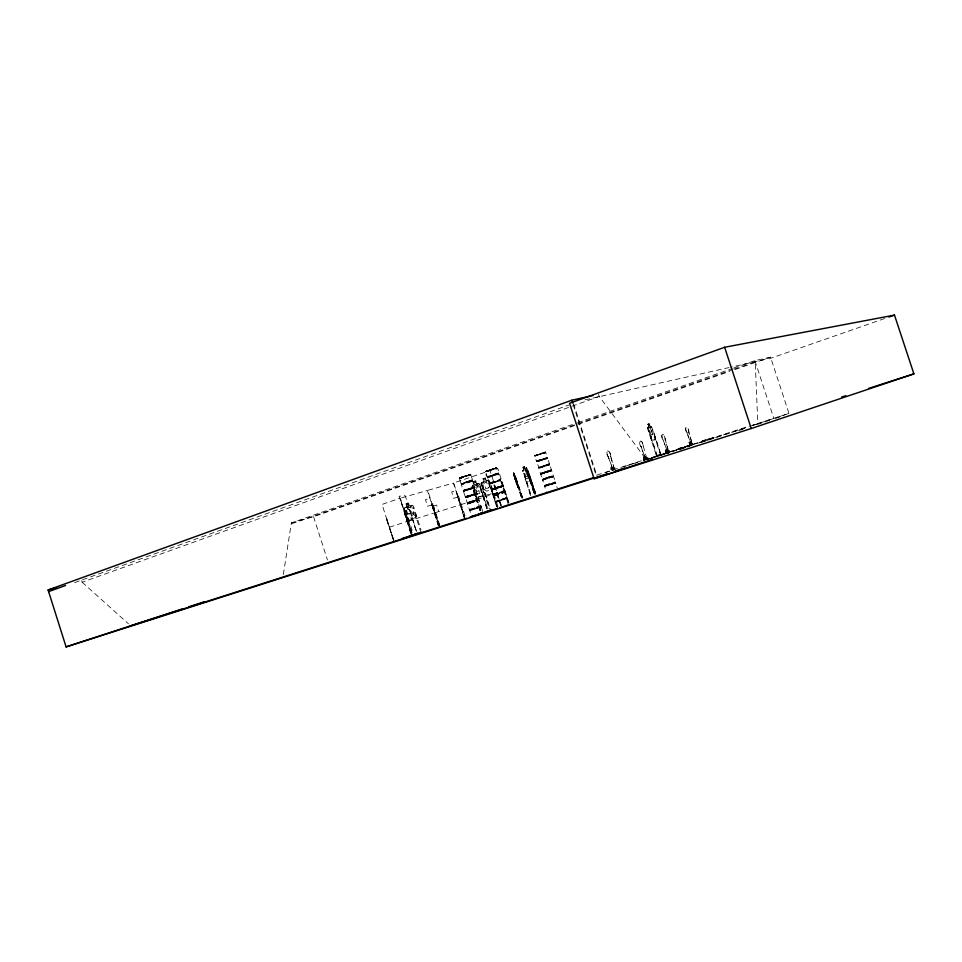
<?xml version="1.0" encoding="UTF-8"?>
<svg xmlns="http://www.w3.org/2000/svg" width="962" height="962" viewBox="0 0 962 962"><rect width="100%" height="100%" fill="white"/><g stroke="black" fill="none" stroke-linecap="round" stroke-linejoin="round"><path stroke-width="0.72" stroke-dasharray="4.81 3.61" d="M667.279 450.432L665.848 450.072L666.089 450.829M667.183 449.771L666.365 450.673L667.315 449.807M667.387 450.36L666.654 449.988L667.363 450.42M463.287 490.62L474.963 487.133L463.383 491.089L471.536 515.981M497.607 508.056L489.454 483.249L500.456 479.882L489.442 483.597L500.024 480.844M489.646 483.922L500.577 480.086L498.448 473.532L488.215 476.418M528.114 475.937L528.102 478.499L526.671 478.932L525.156 476.839M690.848 442.135C689.73 443.326 691.101 441.582 690.367 442.748M690.223 442.544L690.764 441.991M690.764 442.219L690.007 442.292M690.92 442.712L689.057 442.953M644.047 457.78L644.396 456.878L645.31 459.668M467.34 503.451L472.691 501.442M497.943 506.421L490.379 483.02L489.478 483.309L487.457 477.356L498.508 473.737L487.361 477.044L488.227 476.418M542.183 459.944L547.582 457.888L549.651 464.357M612.866 468.205C608.345 469.107 614.213 466.185 612.373 468.314M611.471 468.602L611.604 467.724L611.688 468.47M612.265 467.688L612.914 468.133L611.652 468.386M643.987 457.924L645.382 456.866M645.033 457.455L644.167 457.13M612.385 467.652C614.73 467.917 607.78 469.059 612.914 467.58M666.377 450.589C665.067 450.384 669.552 449.711 665.331 450.553M544.071 466.173L549.651 464.454L555.567 482.563L544.552 486.219L546.38 491.546M612.553 467.869L611.579 467.809L611.988 468.422M645.105 459.367L647.45 458.597L645.261 459.463M644.853 457.599L645.538 457.491M645.382 457.443C645.49 456.782 645.382 457.527 643.915 457.503M669.083 451.334L667.087 451.996L669.167 451.599M712.181 438.588C711.652 437.626 713.984 436.796 714.213 437.902L643.831 460.521L643.289 458.862L643.891 460.137M713.696 437.866L712.253 438.323M476.058 497.005L477.08 483.874M468.025 496.849L468.674 496.753L465.259 496.993L470.634 495.093M496.584 467.869L491.402 469.757M497.198 487.698L499.855 486.652M689.069 446.212C688.996 444.167 692.123 445.406 690.596 445.707M689.682 445.803C687.505 446.188 692.64 439.297 693.578 444.119L691.75 444.733L691.389 443.121M691.269 445.514L690.92 444.985L691.257 445.538L647.366 459.559M468.626 496.765C461.616 498.412 483.91 491.69 474.35 494.119M668.337 453.114L667.748 452.633L667.64 453.33M668.001 452.994L667.327 453.162L668.061 452.753M647.727 427.705C647.775 430.735 647.089 426.827 648.749 427.417L647.606 424.254L648.833 427.513M467.4 503.186L478.908 499.47L467.448 503.607L479.028 499.831L481.216 506.553L477.284 507.864M468.554 475.432L469.504 475.12M501.671 486.82L500.456 487.217L501.106 486.904M543.71 453.174L544.648 452.874L544.023 452.958M549.603 471.416L550.553 471.103L546.115 472.498M283.333 574.554L291.366 522.907L576.274 423.16M522.619 471.62L522.847 470.37L526.43 469.432L527.212 470.274L535.341 495.622M530.495 495.67L522.895 470.466M689.55 443.049L689.67 442.52M689.489 442.4L690.223 442.736M461.279 477.922L460.702 478.114L462.421 477.549M536.568 455.615L534.908 456.108L536.411 455.507M690.86 444.444L692.748 443.698L690.752 444.216M690.415 442.147L690.872 442.688L690.091 442.917M612.854 468.049L612.06 468.025M493.867 488.443L491.75 489.417M666.618 449.891L666.401 450.517M479.966 510.738L472.065 486.616L472.679 485.341M486.411 481.048L488.359 480.435L489.622 481.228C491.366 487.758 496.657 495.093 485.594 494.877L483.633 492.159L481.012 483.946C481.625 481.409 485.63 482.587 482.551 478.908L485.425 478.006L486.303 481.192L488.071 481.758L489.911 487.445L489.261 490.343L486.592 491.197L484.367 489.213L482.527 483.513L483.633 482.034L482.683 478.98M481.012 483.946L481.673 482.539M412.073 532.852L404.329 508.958L405.062 507.551L406.998 506.926M404.329 508.958L405.062 507.551L412.025 505.399L413.335 506.06L420.971 529.749M690.932 445.406L690.8 443.302M691.005 445.153L689.453 446.115M689.477 445.887L691.546 445.165M661.327 455.351L660.605 455.639L652.537 429.677M643.818 457.299L644.456 459.956M465.283 496.933L472.138 494.588M499.266 486.519L494.384 488.371L502.441 485.834L497.979 487.097M542.027 472.967L540.536 473.929L543.085 473.256M690.175 442.833L689.381 442.544M459.355 478.066L470.815 474.29L469.648 474.422M614.862 469.167L612.517 470.165M462.265 477.621L459.427 478.451L460.437 478.21M470.105 474.458L469.3 475.18L470.695 474.458M502.38 485.978L501.587 486.495M550.829 470.719L549.723 471.019L551.515 470.057L540.5 473.352L547.366 471.176M470.538 474.242L472.811 480.531L461.195 484.331L463.275 490.44M496.572 467.76L485.509 471.356L488.299 470.731M485.654 471.476L490.776 469.684M495.646 468.157L494.612 468.518L496.452 467.736L498.436 473.508L493.193 475.276M496.32 467.833L492.207 469.228M496.608 468.302L494.636 468.759L495.382 468.53M545.334 452.056L534.656 455.591L535.497 455.363M544.588 452.898L543.795 452.789L545.55 452.068L547.282 457.395L536.471 461.303L534.619 455.651L541.498 453.439M536.05 455.687L538.804 454.689M544.059 453.018L536.171 455.423L543.085 453.571M465.319 496.693L472.089 494.444M489.43 483.116L500.264 479.533L489.43 483.189M466.005 496.933L465.295 497.089L466.823 496.657M543.758 453.054L545.707 452.14L544.757 452.224M489.754 484.126L492.207 483.261M476.839 493.157L471.428 494.793M476.851 493.71L474.915 494.312L475.974 493.939M491.618 489.514L492.219 492.652M547.811 464.345L549.35 463.78L538.564 467.592L549.615 464.189L538.552 467.833L544.143 465.969M491.81 490.031L493.963 489.381L491.967 490.007M502.092 485.666L502.513 486.568L500.444 487.229M547.811 477.705L542.376 479.497L538.852 468.362L549.699 464.85L538.744 468.121L549.651 464.454M502.344 485.75L500.805 486.123M502.32 486.279L493.049 489.357L497.39 488.299M644.275 457.527L644.684 457.671M469.612 489.165L474.975 487.313L478.703 499.11L467.568 502.717M527.008 470.562L525.986 467.772L526.563 467.52L530.05 478.655L528.631 476.731M540.656 473.953L547.534 472.065M551.118 469.901L543.109 472.438M543.458 473.112L540.8 474.302L542.4 473.689M551.37 469.985L547.366 471.176M526.539 470.646L526.695 471.693L526.539 470.646L527.801 470.238L528.258 471.079L535.75 493.686M540.74 473.617L551.454 470.262M527.669 471.32L534.956 495.466M551.43 470.851L549.663 471.392L550.541 471.103M460.762 477.91L462.109 477.549M469.215 475.228L469.095 474.879M470.25 475.012L470.803 474.771L468.638 475.408M528.787 472.727L535.882 493.65M493.265 494.985L504.377 491.847L493.338 495.61L496.56 495.057M487.962 470.827L487.277 471.392L495.238 468.843M490.885 470.021L486.952 471.488L488.191 470.755M488.468 470.899L487.421 471.248M471.909 480.098L472.474 479.846L469.24 480.772M534.86 455.495L534.752 455.796M536.459 455.351L537.313 455.062L534.992 455.76M543.867 452.777L545.418 452.296M482.515 478.92L485.389 478.018M547.691 477.332L542.556 479.04M537.121 460.63L536.447 460.906L539.249 460.101M553.511 476.635L542.688 480.17L544.66 485.822M488.323 480.447L481.649 482.551M489.586 481.24L488.311 480.555M481.709 485.774L482.611 485.485L490.187 508.934M482.611 485.485L490.079 508.97M500.012 480.844L500.565 480.242L489.622 483.862M530.098 481.613L531.373 481.253L530.663 478.439M470.262 475.024L460.75 478.102M486.147 471.007L488.035 470.37M487.313 471.043L495.322 468.542M74.675 582.599L568.903 405.002M81.674 580.651L82.179 582.238L599.242 396.428L646.055 459.343M471.921 480.098L469.973 480.772M466.943 497.21L475.336 494.432M466.919 497.33L467.496 497.126M476.082 494.3L474.783 494.721L475.613 494.456M471.452 481.517L472.787 480.735L461.111 484.199L469.985 480.772M491.979 489.057L493.193 488.588L491.414 489.297M496.717 488.047L491.51 489.778L494.179 488.985L493.073 489.345M489.045 477.188L487.674 477.717L498.532 474.194L489.033 477.188M537.109 460.63L547.57 457.864M483.633 492.159L485.666 494.745M492.135 489.562L491.414 489.694L494.468 488.588M501.743 486.195L499.867 486.844M501.226 486.964L500.541 486.832L501.575 486.471M499.963 487.085L501.851 486.471M493.241 489.622L494.54 489.189L493.59 489.514M493.807 489.43L494.516 489.189M474.182 484.764L472.546 485.269L472.065 486.616M476.755 483.97L478.475 483.441L479.629 484.283L487.421 508.321M478.415 483.465L479.629 484.283M464.598 489.79L463.263 490.379L474.651 486.604L472.823 480.988L470.863 481.529M550.853 470.995L550.168 471.127M550.829 470.695L551.527 470.442M480.772 505.916L469.444 509.571L474.759 507.84M577.693 422.667L732.202 368.578M733.621 368.073L754.881 360.63L770.526 357.155L789.141 413.888M291.642 523.761L732.551 369.636M733.958 369.143L755.23 361.7L757.816 423.749M480.158 510.678L472.775 488.468L475.024 487.734L463.6 491.438L473.641 488.251L480.844 510.449M291.366 522.907L313.576 516.726L729.497 371.488M735.16 369.504L770.526 357.155M884.655 318.53L770.875 358.201L730.423 367.268M461.688 476.948L459.151 478.078L461.748 477.417M460.63 477.561L461.748 477.176M465.367 476.046L469.288 474.759M468.169 475.156L469.276 474.771M468.241 475.348L469.252 475.192M473.653 488.191L480.663 510.509M495.081 468.314L488.588 470.442M536.267 455.182L544.035 452.657M544.251 452.645L538.792 454.689M543.073 453.571L545.707 452.609L543.758 453.162M486.736 508.537L479.761 486.291L487.83 511.255M480.254 486.147L487.614 508.261M508.14 503.92L506.517 498.905L495.382 501.972L500.468 499.663M471.464 481.517L461.411 484.692L470.863 481.529M466.041 497.15L470.803 495.598M476.07 494.312L477.02 494.011L475.12 494.24M468.229 496.801L465.656 497.727L467.412 497.174M475 494.648L476.382 493.903M475.108 494.624L471.753 495.791M491.955 488.912L495.153 488.011M492.051 489.261L492.893 489.057M501.695 485.99L497.089 487.337M500.613 486.808L497.39 488.287M493.578 495.923L504.449 492.484L506.505 498.472L495.442 502.044L499.278 500.829M464.586 489.79L474.903 487.025L463.287 490.921L468.747 489.237M550.673 470.238L548.713 470.887M541.281 473.52L549.987 471.007M542.845 480.11L552.837 476.911M499.17 500.493L495.358 501.731L506.385 498.16L502.549 499.41M461.676 476.972L469.66 474.41M461.676 477.477L464.67 476.611M468.241 475.372L465.44 476.274L466.919 475.817M492.712 469.107L494.011 468.686M544.143 452.693L541.51 453.463M647.691 424.35L649.134 423.821L651.118 428.018L653.174 436.712L651.851 437.109L650.312 434.764M524.362 466.75L530.206 481.673L529.184 478.992M547.811 464.345L538.72 467.243M648.653 427.453L648.364 428.811L657.611 456.637L656.757 456.914L647.679 428.956M650.072 427.044L651.142 426.731L651.923 427.789L661.147 455.483L652.921 429.557L652.224 429.773M651.142 426.731L651.959 427.741M523.761 470.105L522.763 470.406M524.338 466.871L525.384 469.636M466.678 496.224L467.797 495.851M656.481 455.952L657.311 455.687M494.444 474.458L498.208 473.184L497.306 473.34M393.398 540.391L386.315 518.35L393.891 540.223M410.954 533.225L404.232 512.361L404.894 512.157L411.604 533.008M535.305 494.095L527.849 471.969M438.287 525.817L431.553 504.136L438.516 525.733M431.758 504.076L439.538 525.396M439.862 525.565L432.78 503.763L439.297 525.48M489.742 485.449L496.693 506.926M464.021 517.388L457.479 496.332M457.659 496.284L458.561 495.995L465.476 517.171M500.661 505.627L493.602 484.307L494.227 484.09L501.142 505.471M501.635 481.89L508.489 503.066M474.206 493.903L476.707 493.037L473.569 494.155M467.929 496.284L466.774 496.608L470.731 495.382L469.24 495.791M474.386 494.203L475.468 493.903M467.075 496.945L467.965 496.645M475.565 494.179L470.153 495.947M492.857 488.997L496.645 487.842L493.939 488.636M499.879 486.88L498.593 487.277L500.949 486.459M542.099 473.148L550.24 470.851L548.869 471.356M500.781 487.109L493.855 489.309M542.123 473.773L544.72 472.955M542.111 473.881L543.53 473.424M469.011 503.475L467.628 503.944L470.863 502.934M495.658 502.404L499.422 501.19M658.609 455.399L657.623 455.723L658.525 455.134M658.705 455.086L659.692 454.761L658.982 454.99M679.629 448.472L680.11 448.027M681.192 447.679L680.122 448.316M702.476 440.656L705.723 440.223L703.426 440.632M704.497 440.007L703.859 440.211M679.256 448.593L680.194 448.292M702.561 440.909L703.198 440.704M704.497 440.283L703.691 440.548M492.195 483.261L500.613 480.603L504.328 491.762L499.074 493.482M550.072 471.332L546.272 472.558M679.641 449.687L688.167 446.861M700.865 442.64L746.452 427.537L643.638 460.377M752.14 425.649L788.996 413.419L752.753 425.048M738.576 430.699L744.239 428.811M756.986 424.579L772.57 419.396M775.372 418.47L783.633 415.716M473.003 494.721L474.374 494.336M467.965 496.885L470.923 495.947L469.444 496.416M499.807 486.628L497.138 487.493M654.641 436.291L655.338 439.55L651.911 440.488M525.096 479.437L526.563 482.178L530.23 481.036L529.773 478.006L530.146 481.06L526.563 482.07M651.911 440.596L650.384 437.566L651.911 440.596L655.338 439.55M468.999 503.475L479.064 500.24L475.204 501.527M614.958 469.444L612.59 469.925M646.284 459.367L648.051 458.79L647.787 457.407L643.289 458.862M656.445 456.108L658.633 455.76M665.836 452.898L667.508 452.356L667.243 451.022L667.772 452.621L665.788 453.27L665.271 451.659L665.836 452.898L669.853 451.599L669.576 450.264L670.105 451.875M668.181 452.152L669.853 451.599M678.138 448.953L693.337 443.867L691.786 444.372M689.501 445.105L691.053 444.588M635.605 463.083L637.866 462.337M657.058 456.06L663.203 454.292L658.874 455.327M667.147 452.657L663.564 454.196M701.502 441.257L705.627 439.911M705.867 439.85L713.864 437.277M489.309 469.937L490.716 469.48M493.061 474.903L494.456 474.446M492.568 475.228L487.385 477.224L492.676 475.565M542.111 460.137L536.784 461.976L538.732 467.243M499.963 487.109L497.282 487.962M542.279 473.713L543.47 473.34M550.048 470.911L548.749 471.308M389.382 527.26L407.647 521.26M460.714 504.725L497.198 492.748M608.333 457.034L613.034 469.769L608.333 457.034A3.511 1.623 71.7 0 1 606.794 452.308A3.511 1.623 71.7 0 1 608.982 451.635A3.511 1.623 71.7 0 1 610.521 456.361L614.393 469.324M610.521 456.361L610.714 456.289A3.511 1.623 71.7 0 0 609.174 451.575A3.511 1.623 71.7 0 0 606.986 452.248A3.511 1.623 71.7 0 0 608.525 456.974M641.137 446.885L645.622 459.054L641.137 446.885A3.355 1.479 71.7 0 1 639.658 442.376A3.355 1.479 71.7 0 1 641.654 441.762A3.355 1.479 71.7 0 1 643.133 446.272L643.313 446.212A3.355 1.479 71.7 0 0 641.834 441.702A3.355 1.479 71.7 0 0 639.838 442.316A3.355 1.479 71.7 0 0 641.317 446.825M663.191 440.067L667.532 451.851L663.191 440.067A3.247 1.383 71.7 0 1 661.76 435.702A3.247 1.383 71.7 0 1 663.636 435.125A3.247 1.383 71.7 0 1 665.055 439.49L668.674 451.479L665.235 439.43A3.247 1.383 71.7 0 0 663.804 435.064A3.247 1.383 71.7 0 0 661.94 435.642A3.247 1.383 71.7 0 0 663.371 440.007M686.964 432.708L691.149 444.083L686.964 432.708A3.139 1.287 71.7 0 1 685.581 428.499A3.139 1.287 71.7 0 1 687.325 427.958A3.139 1.287 71.7 0 1 688.708 432.178L692.195 443.735L688.876 432.118A3.139 1.287 71.7 0 0 687.493 427.91A3.139 1.287 71.7 0 0 685.762 428.439A3.139 1.287 71.7 0 0 687.133 432.659M480.784 505.904L475.565 507.599M505.567 498.027L506.192 497.859L495.334 501.358M470.49 509.668L481.084 506.24L477.176 507.515M610.786 469.504L615.379 468.013L615.656 469.468M613.251 468.71L613.191 470.25M645.394 458.165L645.67 459.547M645.851 458.032L646.223 459.752M667.76 450.865L668.133 452.525M656.781 455.856L657.286 456.746L648.677 430.784M660.702 454.569L660.954 455.519M516.173 481.18C519.564 488.876 511.207 464.321 514.562 476.202L521.693 498.136M514.574 478.523L513.419 473.869L516.462 482.623L514.622 477.056M493.133 481.758L494.528 481.301M514.069 475.264L514.886 475.108L522.282 497.919M471.476 494.949L472.943 494.492M471.548 495.177L473.039 494.769M496.56 487.554L495.117 487.866L497.931 486.952M495.43 488.828L496.825 488.371M544.72 472.955L546.127 472.51M505.579 498.027L501.022 499.506M548.46 484.583L544.456 486.063L548.568 484.908M406.144 503.968L408.958 503.054M409.98 505.952L412.037 505.29M421.019 532.756L413.107 508.152L413.973 507.876M410.75 533.537L403.896 511.159M514.321 475.649L518.181 487.686L517.376 485.834M514.213 476.202L514.706 475.132M514.417 477.573C522.318 498.737 512.024 473.436 515.404 479.822C511.519 468.951 519.095 488.347 515.8 480.856L516.834 484.247L514.333 475.721M522.631 497.811L515.8 477.657M415.993 517.472L408.958 519.757L406.95 517.087M517.76 485.966L516.822 483.321M518.265 485.858L517.568 483.152L517.652 485.906L518.362 485.822M473.52 501.262L478.703 499.146M498.388 493.217L493.253 494.949L504.1 491.402L498.953 493.109M547.835 477.368L553.186 475.589L542.544 479.04M498.508 493.59C477.753 500.637 522.619 486.423 496.56 495.069M547.955 477.729C564.658 472.967 539.237 479.1 542.905 480.11M475.216 501.527L470.851 502.934M473.388 508.718L469.805 509.884M551.43 483.633L555.459 482.323L545.238 485.63M473.496 509.066L469.612 510.329L481.216 506.589L482.948 512.289M502.657 499.747L506.481 498.496L502.753 500.12M551.539 483.958L555.567 482.659L557.214 488.047M473.665 509.451L469.817 510.702L470.803 510.389M477.38 508.261L481.253 507.01L470.791 510.389M548.713 485.281L544.757 486.556L553.98 483.573M551.635 484.343L555.603 483.056L553.968 483.573M611.543 469.721L610.906 467.772L611.832 467.472L612.782 470.394M643.542 457.154L644.396 456.878M666.377 452.729L665.488 450.024L667.111 449.735M690.007 444.937L689.153 442.328L689.91 442.087L690.764 444.697M645.189 456.866L644.444 457.479M541.955 459.247L539.249 460.113M541.883 459.427L547.51 457.756L536.58 461.64L546.103 459.042L547.631 458.465L536.507 461.519L547.582 458.068M467.412 496.572L474.903 493.987M495.815 488.227L498.063 487.373M665.488 450.024L666.582 452.657M689.153 442.328L690.199 444.877M689.91 442.087L690.56 444.757M610.906 467.772L612.085 470.622M611.832 467.472L612.566 470.454M688.984 442.845L690.944 442.159M645.55 457.118L643.374 457.792L645.562 457.275M665.271 451.659L669.576 450.264M466.065 475.769L461.219 477.38M461.087 477.669L468.903 475.216M461.748 477.741L461.075 478.006L461.652 477.825M540.019 453.691L541.426 453.222M489.923 469.997L492.195 469.203M527.681 470.165L535.593 493.734M666.546 450.529L666.546 449.915M646.837 458.646L643.313 446.212M679.773 448.136L679.172 448.34M658.152 455.267L659.692 454.761M596.825 475.084L751.322 425.505M605.098 472.739L610.81 470.899M623.653 466.786L630.795 464.49M632.226 464.033L637.926 462.205M752.116 425.589L759.246 423.292M628.895 465.235L631.409 464.43M651.791 458.369L669.275 452.789M472.138 494.612L476.418 493.097M468.578 495.899L473.641 494.372M468.662 496.151L470.069 495.67M543.302 472.655L549.807 470.683M548.665 471.043L540.812 473.713M468.855 496.717L470.262 496.272M495.803 488.167L492.376 489.309M543.458 473.136L548.749 471.284M547.522 472.041L548.833 471.62M476.743 499.711L467.58 502.717M476.563 497.582L482.407 495.731M469.24 480.772L461.051 483.549L459.247 477.886L461.243 477.356M468.65 496.103L466.426 496.885M493.181 488.588L494.348 488.215L493.217 488.756M499.254 486.519L502.212 485.618M543.302 472.643L540.512 473.496M493.133 489.646L494.66 489.165M476.731 499.711L478.703 499.11M462.542 477.224L463.961 476.767M487.445 471.031L488.119 470.983M492.291 469.54L493.638 469.119M479.569 486.351L480.447 486.075M492.821 494.119L504.858 490.367M407.563 521.296L434.596 512.866M434.932 512.77L460.413 504.822M472.619 485.365L478.475 483.549M474.891 494.035L476.839 493.374M541.378 473.52L542.267 473.208M500.565 486.556L502.092 486.026M466.498 497.101L467.484 496.801M473.304 481.77L475.721 481.024M467.304 496.115L465.331 496.717M550.673 470.394L549.795 470.731L551.214 470.238M552.765 476.899L553.535 476.659M488.6 470.43L486.483 471.067M405.796 514.429L409.403 513.335L411.568 520.033M433.189 506.108L436.604 505.074L438.696 511.58M431.998 504.906L427.585 506.228L425.469 499.663L429.894 498.364M457.888 497.077L453.727 498.34L451.671 491.955L455.844 490.728L464.249 517.315M404.232 512.361L405.363 512.012L411.832 532.936M431.325 504.208L432.78 503.763M457.251 496.404L457.948 496.188M465.74 497.077L466.414 496.801M502.26 486.64L501.659 486.82L502.272 486.64M497.318 473.34C492.616 473.809 483.525 481.108 486.495 471.043M523.689 473.208L530.759 495.586M525.3 469.66L526.43 469.324L527.128 470.298M460.413 478.222L461.423 477.922M487.109 471.344L486.063 471.753M487.614 471.32L486.05 471.765M536.399 455.122L534.92 455.543M524.434 466.726L522.823 467.195L523.845 470.19L523.388 471.392L531.18 495.442M522.907 467.279L524.422 466.835M499.386 479.773L499.999 479.593M647.775 427.813L651.154 426.851M648.448 425.877L649.302 425.637L648.965 424.579L648.099 424.819M647.606 424.254L649.134 423.821M495.658 468.181L496.524 467.953M459.608 478.078L460.293 477.898M406.998 520.791L412.83 519.324M584.992 399.843L728.956 367.592M405.026 510.774L405.856 510.509L412.842 532.371M516.005 477.573L523.003 499.182M514.682 476.178L521.909 498.063M476.647 484.114L478.234 484.752L480.086 490.488L479.629 493.338L477.284 494.071L475.228 492.003L473.364 486.255L474.302 484.848C470.238 481.204 477.886 478.799 476.707 484.09L475.661 481.048M82.179 582.238L128.475 623.821M406.541 507.07L415.981 516.75M408.994 519.624L407.046 517.039L404.461 508.97M476.623 497.558L474.687 494.913L476.539 497.703L482.503 495.815L482.287 492.52L482.431 495.839M516.57 483.309L517.159 484.451L516.161 480.639M517.291 485.87L518.097 487.722M513.323 473.905L514.249 476.322L513.924 475.372M754.881 360.63L773.833 418.446M667.255 452.994L666.305 449.759L666.979 452.525M649.037 423.857L650.059 427.164M644.191 456.95L645.093 459.74M643.758 457.094L644.66 459.884M598.556 394.312L599.242 396.428M573.496 403.619L597.33 476.984M573.124 404.497L595.815 474.326M526.479 467.556L535.04 494.179M534.367 494.119L526.923 470.598M526.791 471.669L534.223 494.167M513.588 472.51L514.646 475.252M514.405 476.178L522.065 499.506M508.922 502.922L497.751 468.41L485.606 471.837L496.933 506.854M501.875 481.806L508.73 502.994L501.827 481.83M501.298 505.423L490.031 470.574L453.691 482.972L464.67 517.183L453.391 483.068L427.717 490.367L438.961 525.589M481.12 483.958L489.405 509.199M438.72 525.673L427.381 490.476L400.144 498.22L411.267 533.116M416.63 531.445L405.206 495.67L399.086 496.236L411.063 533.429M411.447 533.056L400.216 498.172L382.034 504.413L393.578 540.331M386.628 518.253L393.711 540.283M313.576 516.726L327.441 559.98M610.714 456.289L614.574 469.264M654.689 436.255L655.242 439.586M513.636 474.603L513.756 475.432M415.957 514.165L415.993 517.472M553.475 476.37L542.496 479.822L553.487 476.298M409.656 509.812L416.33 531.541L409.656 509.812M461.087 483.862L472.691 480.206L461.099 483.826M413.564 512.253L412.854 515.151L410.052 516.065L407.78 514.129L405.964 508.489L407.13 506.986L406.012 503.896L409.018 502.922L409.932 506.084L411.748 506.601L413.564 512.253M544.576 485.425L555.254 481.986L544.564 485.437M660.293 454.689L661.11 454.425L660.305 454.689M649.073 430.675L648.364 430.892L649.073 430.675M669.576 451.875L667.64 452.886L669.576 451.875M684.547 446.885L680.615 448.52L684.547 446.885M688.515 445.61L685.1 447.077L688.515 445.61M711.531 438.023L708.297 439.418L711.531 438.023M408.622 503.727L406.818 504.304L407.142 505.315L408.946 504.737L408.622 503.727M410.257 507.094L407.455 507.996L409.271 513.636L412.073 512.734L410.257 507.094M488.48 487.902L485.798 488.756L483.958 483.056L486.64 482.215L488.48 487.902M485.004 478.799L483.285 479.353L483.621 480.363L485.341 479.822L485.004 478.799M478.835 490.873L476.491 491.618L474.627 485.87L476.984 485.137L478.835 490.873M475.408 481.685L473.893 482.154L474.218 483.177L475.733 482.708L475.408 481.685M527.356 476.166L525.925 476.599L524.158 471.164L525.589 470.743L527.356 476.166M652.344 434.163L651.021 434.559L649.073 428.607L650.408 428.222L652.344 434.163M524.555 468.398L523.629 468.662L523.316 467.688L524.242 467.424L524.555 468.398"/><path stroke-width="1.44" d="M477.729 514.502L481.854 513.143L478.162 514.381M411.664 535.762L413.323 535.149M595.31 477.633L66.101 646.897L48.1 589.983L571.741 400.228L592.905 395.55M48.617 591.606L65.56 585.485M724.639 347.27L569.576 403.294L594.083 478.739L751.25 428.523L913.9 373.881L894.492 315.103L724.639 347.27L751.25 428.523M417.412 533.73L417.159 533.128M411.88 535.702L411.7 535.04M421.849 532.479L408.153 536.904M888.864 317.063L894.492 315.103M489.682 510.63L490.572 510.341M471.945 516.269L472.619 516.029M596.741 477.176L607.25 473.701M614.874 471.164L624.627 467.929M594.083 478.739L652.164 459.427M411.002 535.678L414.85 534.343M480.796 513.54L481.697 513.251M487.566 511.339L482.816 512.878M66.101 646.897L183.189 608.645M188.865 606.794L204.473 601.695M411.592 535.786L411.183 534.932M414.129 534.644L417.905 533.417M408.309 536.712L421.729 532.323M841.594 397.065L845.851 395.707M868.53 388.432L913.9 373.881M402.236 538.467L415.356 534.271M474.146 515.584L475.505 515.139M129.774 626.094L349.41 555.783M352.26 554.87L466.63 518.253M469.492 517.34L496.645 508.645M499.506 507.732L593.867 477.525M481.673 513.107L480.579 513.335M485.762 511.76L491.245 510.161M488.708 510.87L490.824 510.281M48.1 589.983L56.493 587.65M571.741 400.228L572.667 403.078"/></g></svg>
